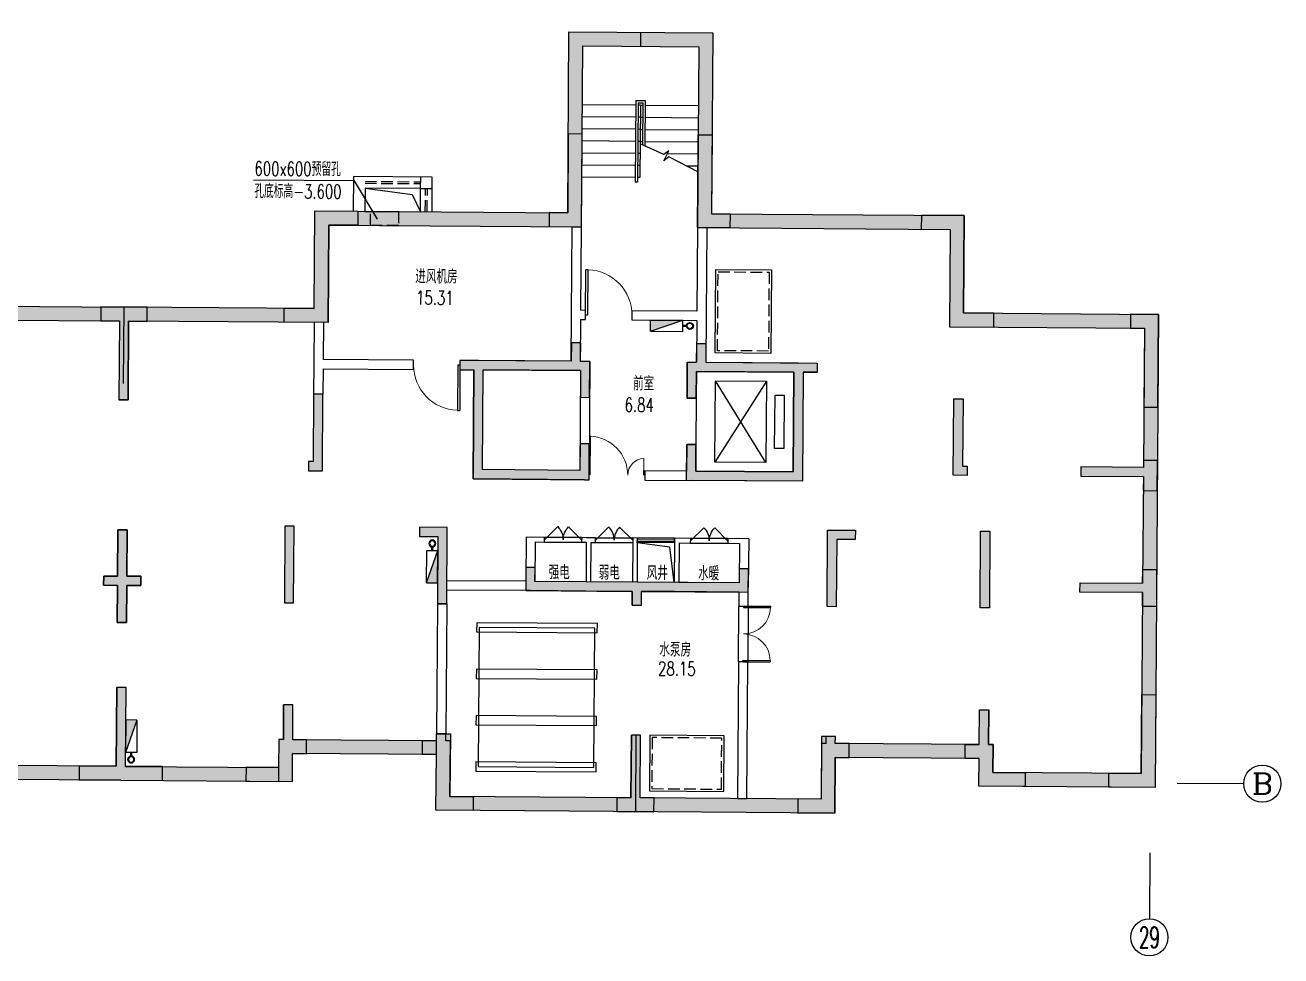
# Model space of a CAD drawing. Extents: x 791398 to 2325386, y -987887 to -518217.
# Drawn here: x 1680458 to 1707532, y -825033 to -804969 of the extents above; entities that cross this region are included whole.
import ezdxf
from ezdxf.enums import TextEntityAlignment as Align

# ---------------------------------------------------------------- set-up
doc = ezdxf.new("R2010")
doc.units = 0
doc.header["$LTSCALE"] = 1000
doc.header["$MEASUREMENT"] = 0
doc.linetypes.add('BORDER', pattern=[1.75, 0.5, -0.25, 0.5, -0.25, 0, -0.25])
doc.linetypes.add('DASH', pattern=[0.35, 0.25, -0.1])
for name, color, linetype in [('AXIS', 3, 'Continuous'), ('AXIS_TEXT', 7, 'Continuous'), ('JPS-J', 6, 'Continuous'), ('JPS-X', 1, 'BORDER'), ('JPS-XHS', 7, 'Continuous'), ('LVTRY', 6, 'Continuous'), ('PUB_DIM', 3, 'Continuous'), ('solid', 253, 'Continuous'), ('SPACE', 7, 'Continuous'), ('STAIR', 9, 'Continuous'), ('TEXT', 7, 'Continuous'), ('WALL', 8, 'Continuous'), ('wall-jg', 1, 'Continuous'), ('WINDOW', 8, 'Continuous')]:
    doc.layers.add(name, color=color, linetype=linetype)
doc.styles.add('_TCH_AXIS', font='COMPLEX', dxfattribs={"bigfont": 'GBCBIG'})
doc.styles.add('_TCH_SPACE', font='SIMPLEX', dxfattribs={"bigfont": 'GBCBIG'})
doc.styles.add('COMPLEX', font='COMPLEX')
doc.styles.add('TEXT', font='tjromans.shx', dxfattribs={"width": 0.8, "height": 400, "bigfont": 'tjhztxt.shx'})

# ---------------------------------------------------------------- blocks, each defined once
blk = doc.blocks.new('FF')
at = {"linetype": 'Continuous'}
for radius in [75, 60]:
    blk.add_circle((0, 0), radius, dxfattribs=at)
blk = doc.blocks.new('DXHS')
at = {"layer": 'JPS-XHS'}
blk.add_hatch(color=256, dxfattribs=at).paths.add_polyline_path([(-350, 240), (-350, 0), (350, 0)])
at = {"layer": 'JPS-XHS', "linetype": 'Continuous'}
for p, q in [((-350, 240), (-350, 0)), ((-350, 240), (350, 240)), ((-350, 0), (350, 0)), ((350, 240), (350, 0))]:
    blk.add_line(p, q, dxfattribs=at)
at = {"layer": 'JPS-XHS'}
blk.add_line((-350, 240), (350, 0), dxfattribs=at)
blk = doc.blocks.new('_AXISO')
blk.add_circle((0, 0), 0.5)
at = {"layer": 'AXIS_TEXT', "style": 'COMPLEX', "width": 1.041667}
blk.add_attdef('A', text='', height=0.56, dxfattribs=at).set_placement((-0.25, -0.28), (0.25, -0.28), align=Align.FIT)
blk = doc.blocks.new('$DorLib2D$00000001')
for p, q in [((0.45, 0.975), (0.5, 0.975)), ((0.45, 0), (0.45, 0.975)), ((0.5, 0), (0.5, 0.975)), ((0.5, 0), (0.45, 0))]:
    blk.add_line(p, q)
at = {"lineweight": 13}
blk.add_arc((0.475, 0), 0.975, 91.4693, 180, dxfattribs=at)
blk = doc.blocks.new('$DorLib2D$00000002')
for p, q in [((-0.5, 0), (-0.5, 0.4875)), ((-0.475, 0.4875), (-0.5, 0.4875)), ((-0.475, 0), (-0.475, 0.4875)), ((0.475, 0), (0.475, 0.4875)), ((0.475, 0.4875), (0.5, 0.4875)), ((0.5, 0), (0.5, 0.4875)), ((-0.5, 0), (-0.475, 0)), ((0.5, 0), (0.475, 0))]:
    blk.add_line(p, q)
at = {"lineweight": 13}
for centre, start, end in [((-0.4875, 0), 0, 88.53072), ((0.4875, 0), 91.46928, 180)]:
    blk.add_arc(centre, 0.4875, start, end, dxfattribs=at)
blk = doc.blocks.new('$DorLib2D$00000116')
at = {"color": 0}
for p, q in [((-0.5, 0), (-0.146, 0.354)), ((0.5, 0), (0.146, 0.354))]:
    blk.add_line(p, q, dxfattribs=at)
for centre, start, end in [((-0.5, 0), 0, 45), ((0.5, 0), 135, 180)]:
    blk.add_arc(centre, 0.5, start, end, dxfattribs=at)
blk = doc.blocks.new('$WINLIB2D$00000001')
for p, q in [((-0.5, 0.5), (0.5, 0.5)), ((-0.5, 0.5), (-0.5, -0.5)), ((0.5, -0.5), (0.5, 0.5)), ((0.5, 0.167), (-0.5, 0.167)), ((0.5, -0.167), (-0.5, -0.167)), ((-0.5, -0.5), (0.5, -0.5))]:
    blk.add_line(p, q)
blk = doc.blocks.new('$DorLib2D$00000025')
at = {"const_width": 0.02}
for points in [[(0.481, -0.001), (0.481, 0.691)], [(-0.481, 0.001), (-0.481, 0.308)]]:
    blk.add_lwpolyline(points, dxfattribs=at)
at = {"lineweight": 13}
for centre, radius, start, end in [((0.505, -0.002), 0.699, 91.9397, 179.7238), ((-0.501, 0.003), 0.307, 359.7899, 85.7508)]:
    blk.add_arc(centre, radius, start, end, dxfattribs=at)

msp = doc.modelspace()

# ---------------------------------------------------------------- hatches: boundary and pattern name
at = {"layer": 'solid'}
h = msp.add_hatch(color=256, dxfattribs=at)
h.paths.add_polyline_path([(1672783, -805278), (1672769, -807178), (1673069, -807180), (1673085, -804980), (1671535, -804969), (1671533, -805269)])
h.paths.add_polyline_path([(1673457, -808883), (1673455, -809183), (1677580, -809212), (1677582, -808912)])
h.paths.add_polyline_path([(1682090, -811344), (1682092, -811044), (1679142, -811023), (1679140, -811323)])
h = msp.add_hatch(color=256, dxfattribs=at)
h.paths.add_polyline_path([(1683092, -811051), (1683090, -811351), (1686040, -811372), (1686042, -811072)])
h.paths.add_polyline_path([(1691755, -809312), (1691757, -809012), (1687632, -808983), (1687630, -809283)])
h.paths.add_polyline_path([(1693732, -805426), (1693734, -805126), (1692184, -805115), (1692169, -807315), (1692469, -807317), (1692482, -805417)])
h = msp.add_hatch(color=256, dxfattribs=at)
h.paths.add_polyline_path([(1695284, -805137), (1693734, -805126), (1693732, -805426), (1694982, -805435), (1694969, -807335), (1695269, -807337)])
h.paths.add_polyline_path([(1695657, -809040), (1695655, -809340), (1699780, -809369), (1699782, -809069)])
h.paths.add_polyline_path([(1704290, -811500), (1704292, -811200), (1701342, -811180), (1701340, -811480)])
for points in [[(1691757, -809012), (1691755, -809312), (1692455, -809317), (1692468, -807517), (1692469, -807317), (1692169, -807315), (1692157, -809015)], [(1695657, -809040), (1695655, -809340), (1694955, -809335), (1694967, -807535), (1694969, -807335), (1695269, -807337), (1695257, -809037)], [(1686042, -811072), (1686692, -811076), (1686707, -808976), (1687632, -808983), (1687630, -809283), (1687005, -809279), (1686990, -811379), (1686040, -811372)], [(1701342, -811180), (1700692, -811175), (1700707, -809075), (1699782, -809069), (1699780, -809369), (1700405, -809373), (1700390, -811473), (1701340, -811480)], [(1682090, -811344), (1682490, -811347), (1682478, -813047), (1682678, -813048), (1682690, -811348), (1683090, -811351), (1683092, -811051), (1682092, -811044)], [(1704290, -811500), (1704590, -811503), (1704578, -813202), (1704878, -813205), (1704892, -811205), (1704292, -811200)], [(1686879, -812928), (1686679, -812926), (1686669, -814376), (1686569, -814376), (1686568, -814576), (1686868, -814578)], [(1700679, -813025), (1700479, -813024), (1700467, -814674), (1700767, -814676), (1700769, -814476), (1700669, -814475)], [(1704565, -815002), (1704865, -815005), (1704870, -814355), (1704570, -814352), (1704569, -814502), (1703219, -814493), (1703217, -814693), (1704567, -814702)], [(1682659, -815848), (1682459, -815847), (1682452, -816847), (1682152, -816845), (1682150, -817045), (1682450, -817047), (1682444, -817847), (1682644, -817848), (1682650, -817048), (1682950, -817050), (1682952, -816850), (1682652, -816848)], [(1686259, -815773), (1686059, -815772), (1686048, -817422), (1686248, -817423)], [(1689559, -815797), (1688959, -815792), (1688958, -815992), (1689358, -815995), (1689347, -817445), (1689547, -817447)], [(1698359, -815859), (1697759, -815855), (1697747, -817504), (1697947, -817506), (1697957, -816056), (1698357, -816059)], [(1701259, -815879), (1701059, -815878), (1701047, -817528), (1701247, -817529)], [(1682652, -816848), (1682656, -816148), (1682456, -816147), (1682452, -816847), (1682152, -816845), (1682150, -817045), (1682450, -817047), (1682445, -817797), (1682645, -817798), (1682650, -817048), (1682950, -817050), (1682952, -816850)], [(1696053, -816693), (1695853, -816691), (1695851, -816991), (1691451, -816960), (1691453, -816660), (1691253, -816659), (1691250, -817159), (1693549, -817175), (1693547, -817475), (1693747, -817476), (1693749, -817176), (1696049, -817192)], [(1704847, -817505), (1704547, -817502), (1704550, -817202), (1703200, -817193), (1703201, -816993), (1704551, -817002), (1704553, -816702), (1704853, -816705)], [(1681621, -821241), (1683420, -821254), (1683423, -820954), (1682623, -820948), (1682635, -819248), (1682435, -819247), (1682423, -820947), (1681623, -820941)], [(1703822, -821097), (1704522, -821102), (1704534, -819402), (1704834, -819404), (1704820, -821404), (1703820, -821397)], [(1686225, -820673), (1686525, -820675), (1686527, -820375), (1686227, -820373), (1686232, -819623), (1686032, -819622), (1686027, -820372), (1685927, -820371), (1685923, -820971), (1685223, -820966), (1685220, -821266), (1686220, -821273)], [(1701024, -820778), (1700724, -820776), (1700726, -820476), (1701026, -820478), (1701032, -819728), (1701232, -819729), (1701226, -820479), (1701326, -820480), (1701322, -821080), (1702022, -821085), (1702020, -821385), (1701020, -821378)], [(1689628, -820247), (1689618, -821597), (1690118, -821601), (1690116, -821901), (1689316, -821895), (1689325, -820695), (1689025, -820693), (1689027, -820393), (1689327, -820395), (1689328, -820245)], [(1694018, -821628), (1693718, -821626), (1693728, -820276), (1693528, -820275), (1693518, -821625), (1693218, -821623), (1693216, -821923), (1694016, -821928)], [(1697924, -820756), (1698224, -820758), (1698226, -820458), (1697926, -820456), (1697928, -820306), (1697628, -820304), (1697618, -821654), (1697118, -821650), (1697116, -821950), (1697916, -821956)]]:
    msp.add_hatch(color=256, dxfattribs=at).paths.add_polyline_path(points)
h = msp.add_hatch(color=256, dxfattribs=at)
h.paths.add_polyline_path([(1692433, -812417), (1692429, -812992), (1692629, -812993), (1692634, -812218), (1692434, -812217), (1692437, -811817), (1692237, -811815), (1692234, -812215), (1689834, -812199), (1689833, -812399), (1690133, -812401), (1690116, -814751), (1692616, -814768), (1692622, -813993), (1692422, -813992), (1692418, -814567), (1690318, -814552), (1690333, -812402)])
h.paths.add_polyline_path([(1697033, -812449), (1697018, -814599), (1694918, -814584), (1694922, -814009), (1694722, -814008), (1694716, -814783), (1697216, -814801), (1697233, -812451), (1697533, -812453), (1697534, -812253), (1695134, -812236), (1695137, -811836), (1694937, -811835), (1694934, -812235), (1694734, -812233), (1694729, -813008), (1694929, -813009), (1694933, -812435)])
h = msp.add_hatch(color=256, dxfattribs=at)
h.paths.add_polyline_path([(1704570, -814352), (1704870, -814355), (1704878, -813205), (1704578, -813202)])
h.paths.add_polyline_path([(1704865, -815005), (1704565, -815002), (1704553, -816702), (1704853, -816705)])
h.paths.add_polyline_path([(1704534, -819402), (1704834, -819404), (1704847, -817505), (1704547, -817502)])
h = msp.add_hatch(color=256, dxfattribs=at)
h.paths.add_polyline_path([(1674916, -821794), (1674919, -821494), (1671819, -821472), (1671817, -821772)])
h.paths.add_polyline_path([(1676027, -820301), (1676025, -820601), (1678525, -820619), (1678527, -820319)])
h.paths.add_polyline_path([(1679823, -820928), (1679821, -821228), (1681621, -821241), (1681623, -820941)])
h = msp.add_hatch(color=256, dxfattribs=at)
h.paths.add_polyline_path([(1685220, -821266), (1685223, -820966), (1683423, -820954), (1683420, -821254)])
h.paths.add_polyline_path([(1689025, -820693), (1689027, -820393), (1686527, -820375), (1686525, -820675)])
h.paths.add_polyline_path([(1693216, -821923), (1693218, -821623), (1690118, -821601), (1690116, -821901)])
h = msp.add_hatch(color=256, dxfattribs=at)
h.paths.add_polyline_path([(1703820, -821397), (1703822, -821097), (1702022, -821085), (1702020, -821385)])
h.paths.add_polyline_path([(1698226, -820458), (1698224, -820758), (1700724, -820776), (1700726, -820476)])
h.paths.add_polyline_path([(1697116, -821950), (1697118, -821650), (1694018, -821628), (1694016, -821928)])

# ---------------------------------------------------------------- linework, layer by layer
at = {"layer": 'AXIS'}
for p, q in [((1705297, -821308), (1706732, -821318)), ((1704710, -822813), (1704700, -824233))]:
    msp.add_line(p, q, dxfattribs=at)
msp.add_circle((1707132, -821321), 400, dxfattribs=at)
at = {"layer": 'JPS-J'}
for points in [[(1690195, -817851), (1690193, -818051), (1692793, -818070), (1692795, -817870)], [(1692744, -817969), (1690244, -817952), (1690223, -820952), (1692723, -820969)], [(1690188, -818851), (1690186, -819051), (1692786, -819070), (1692788, -818870)], [(1690181, -819851), (1690179, -820051), (1692779, -820070), (1692780, -819870)], [(1690174, -820851), (1690172, -821051), (1692772, -821069), (1692773, -820870)]]:
    msp.add_lwpolyline(points, close=True, dxfattribs=at)
at = {"layer": 'JPS-X', "const_width": 50}
for points in [[(1694715, -811453), (1694640, -811452)], [(1689236, -816219), (1689236, -816294)], [(1682744, -820724), (1682745, -820649)]]:
    msp.add_lwpolyline(points, dxfattribs=at)
at = {"layer": 'LVTRY'}
msp.add_lwpolyline([(1694451, -816981), (1694358, -816224), (1693657, -816126)], dxfattribs=at)
at = {"layer": 'PUB_DIM'}
msp.add_lwpolyline([(1688057, -809152), (1687560, -808329), (1685384, -808314)], dxfattribs=at)
at = {"layer": 'solid'}
for p, q in [((1693732, -805426), (1693734, -805126)), ((1682581, -812697), (1682592, -811048)), ((1693628, -820276), (1693616, -821925)), ((1689325, -820695), (1689327, -820395)), ((1685923, -820971), (1685920, -821271))]:
    msp.add_line(p, q, dxfattribs=at)
at = {"layer": 'STAIR'}
for p, q in [((1693623, -806695), (1692473, -806687)), ((1693624, -806595), (1693612, -808355)), ((1693624, -806595), (1693824, -806597)), ((1693674, -806645), (1693662, -808355)), ((1693723, -806696), (1693673, -806695)), ((1693674, -806645), (1693774, -806646)), ((1693723, -806696), (1693712, -808256)), ((1693723, -806696), (1693717, -807529)), ((1693723, -806696), (1693773, -806696)), ((1693774, -806646), (1693767, -807552)), ((1693824, -806597), (1693817, -807575)), ((1693823, -806697), (1694973, -806705)), ((1693622, -806955), (1692472, -806947)), ((1693722, -806956), (1693672, -806955)), ((1693722, -806956), (1693772, -806956)), ((1693822, -806957), (1694971, -806965)), ((1693620, -807215), (1692470, -807207)), ((1693720, -807216), (1693670, -807215)), ((1693720, -807216), (1693770, -807216)), ((1693820, -807217), (1694970, -807225)), ((1693618, -807475), (1692468, -807467)), ((1693718, -807476), (1693668, -807475)), ((1694226, -807758), (1693717, -807529)), ((1693718, -807476), (1693768, -807476)), ((1693818, -807477), (1694968, -807485)), ((1693616, -807735), (1692466, -807727)), ((1693716, -807736), (1693666, -807735)), ((1694226, -807892), (1694334, -807677)), ((1694334, -807677), (1694226, -807758)), ((1694334, -807811), (1694226, -807892)), ((1694303, -807740), (1694966, -807745)), ((1694963, -808131), (1694334, -807811)), ((1693614, -807995), (1692464, -807987)), ((1693714, -807996), (1693664, -807995)), ((1694711, -808003), (1694964, -808005)), ((1693612, -808255), (1692462, -808247)), ((1693662, -808355), (1693612, -808355)), ((1693712, -808256), (1693662, -808255)), ((1696441, -812645), (1695329, -814387)), ((1696429, -814395), (1695341, -812637)), ((1694929, -813009), (1694922, -814009)), ((1691657, -816112), (1692457, -816117)), ((1692458, -816017), (1691658, -816012)), ((1692757, -816119), (1693557, -816125)), ((1692758, -816019), (1693558, -816025)), ((1694807, -816134), (1695607, -816139)), ((1695608, -816039), (1694808, -816034)), ((1695839, -818691), (1695847, -817491)), ((1696047, -817492), (1696039, -818692))]:
    msp.add_line(p, q, dxfattribs=at)
msp.add_lwpolyline([(1687786, -808484), (1688806, -808622), (1688982, -808992)], dxfattribs=at)
at = {"layer": 'STAIR', "linetype": 'DASH'}
for points in [[(1687907, -808985), (1688507, -808989), (1688505, -809289), (1687905, -809285)], [(1695398, -810288), (1696498, -810295), (1696486, -811995), (1695386, -811988)], [(1693977, -820328), (1693970, -821428), (1695469, -821439), (1695477, -820339)]]:
    msp.add_lwpolyline(points, close=True, dxfattribs=at)
at = {"layer": 'STAIR'}
for points in [[(1695348, -810237), (1696548, -810246), (1696536, -812046), (1695336, -812037)], [(1695329, -814387), (1695341, -812637), (1696441, -812645), (1696429, -814395)], [(1696618, -814096), (1696626, -812946), (1696826, -812948), (1696818, -814098)], [(1693928, -820278), (1693919, -821478), (1695519, -821489), (1695528, -820289)]]:
    msp.add_lwpolyline(points, close=True, dxfattribs=at)
at = {"layer": 'WALL'}
for p, q in [((1692241, -811216), (1692255, -809316)), ((1692255, -809316), (1692455, -809317)), ((1692442, -811117), (1692455, -809317)), ((1694955, -809335), (1694942, -811135)), ((1695155, -809336), (1694955, -809335)), ((1695155, -809336), (1695141, -811236)), ((1692542, -811118), (1692442, -811117)), ((1692541, -811318), (1692542, -811118)), ((1693542, -811125), (1693541, -811325)), ((1694942, -811135), (1693542, -811125)), ((1686690, -811376), (1686684, -812276)), ((1686890, -811378), (1686690, -811376)), ((1686890, -811378), (1686885, -812178)), ((1692234, -812215), (1692241, -811216)), ((1692434, -812217), (1692441, -811317)), ((1692441, -811317), (1692541, -811318)), ((1693541, -811325), (1694941, -811335)), ((1694941, -811335), (1694934, -812235)), ((1695141, -811236), (1695134, -812236)), ((1688834, -812192), (1686885, -812178)), ((1688833, -812392), (1688834, -812192)), ((1689834, -812199), (1689833, -812399)), ((1690234, -812201), (1689834, -812199)), ((1692234, -812215), (1690234, -812201)), ((1686684, -812276), (1686679, -812926)), ((1686883, -812378), (1686879, -812928)), ((1686883, -812378), (1688833, -812392)), ((1689833, -812399), (1690133, -812401)), ((1690116, -814751), (1690133, -812401)), ((1690318, -814552), (1690333, -812402)), ((1692333, -812416), (1690333, -812402)), ((1692433, -812417), (1692333, -812416)), ((1692433, -812417), (1692418, -814567)), ((1692634, -812218), (1692434, -812217)), ((1692634, -812218), (1692618, -814568)), ((1694734, -812233), (1694729, -813008)), ((1694734, -812233), (1694934, -812235)), ((1694929, -813009), (1694933, -812435)), ((1694933, -812435), (1695033, -812435)), ((1695033, -812435), (1697033, -812449)), ((1695134, -812236), (1697134, -812250)), ((1697033, -812449), (1697018, -814599)), ((1697134, -812250), (1697534, -812253)), ((1697233, -812451), (1697216, -814801)), ((1697233, -812451), (1697533, -812453)), ((1697534, -812253), (1697533, -812453)), ((1686879, -812928), (1686679, -812926)), ((1694729, -813008), (1694929, -813009)), ((1694722, -814008), (1694718, -814583)), ((1694922, -814009), (1694722, -814008)), ((1694918, -814584), (1694922, -814009)), ((1692418, -814567), (1690318, -814552)), ((1692616, -814768), (1692618, -814568)), ((1693818, -814577), (1693816, -814777)), ((1694718, -814583), (1693818, -814577)), ((1697018, -814599), (1694918, -814584)), ((1692516, -814768), (1690116, -814751)), ((1692516, -814768), (1692616, -814768)), ((1693816, -814777), (1694816, -814784)), ((1697216, -814801), (1694816, -814784)), ((1691258, -816009), (1691251, -816959)), ((1691658, -816012), (1691258, -816009)), ((1691457, -816110), (1691451, -816960)), ((1691457, -816110), (1691657, -816112)), ((1691657, -816112), (1691658, -816012)), ((1692458, -816017), (1692457, -816117)), ((1692457, -816117), (1692557, -816118)), ((1692558, -816018), (1692458, -816017)), ((1692557, -816118), (1692551, -816968)), ((1692758, -816019), (1692558, -816018)), ((1692657, -816119), (1692651, -816969)), ((1692657, -816119), (1692757, -816119)), ((1692757, -816119), (1692758, -816019)), ((1693557, -816125), (1693551, -816975)), ((1693558, -816025), (1693557, -816125)), ((1693658, -816026), (1693558, -816025)), ((1693657, -816126), (1693651, -816976)), ((1693657, -816126), (1693658, -816026)), ((1694457, -816131), (1694451, -816981)), ((1694458, -816031), (1694457, -816131)), ((1694808, -816034), (1694458, -816031)), ((1694557, -816132), (1694551, -816982)), ((1694557, -816132), (1694807, -816134)), ((1694807, -816134), (1694808, -816034)), ((1695608, -816039), (1695607, -816139)), ((1695607, -816139), (1695857, -816141)), ((1696058, -816043), (1695608, -816039)), ((1695857, -816141), (1695851, -816991)), ((1696058, -816043), (1696050, -817092)), ((1689550, -817147), (1689551, -816947)), ((1691251, -816959), (1689551, -816947)), ((1692551, -816968), (1691451, -816960)), ((1693551, -816975), (1692651, -816969)), ((1694451, -816981), (1693651, -816976)), ((1693651, -816976), (1693651, -816976)), ((1695851, -816991), (1694551, -816982)), ((1691350, -817159), (1689550, -817147)), ((1692550, -817168), (1691350, -817159)), ((1693549, -817175), (1692550, -817168)), ((1693547, -817475), (1693549, -817175)), ((1693549, -817175), (1693549, -817175)), ((1693747, -817476), (1693749, -817176)), ((1694449, -817181), (1693749, -817176)), ((1695849, -817191), (1694449, -817181)), ((1695849, -817191), (1695847, -817491)), ((1696047, -817492), (1696050, -817092)), ((1689347, -817445), (1689328, -820245)), ((1689547, -817447), (1689347, -817445)), ((1689547, -817447), (1689528, -820247)), ((1693547, -817475), (1693747, -817476)), ((1695847, -817491), (1696047, -817492)), ((1695839, -818691), (1695818, -821641)), ((1696039, -818692), (1695839, -818691)), ((1696018, -821642), (1696039, -818692)), ((1689528, -820247), (1689328, -820245)), ((1695818, -821641), (1696018, -821642))]:
    msp.add_line(p, q, dxfattribs=at)
msp.add_lwpolyline([(1689232, -808994), (1689237, -808244), (1687537, -808232), (1687532, -808982)], dxfattribs=at)
msp.add_lwpolyline([(1687782, -808984), (1688982, -808992), (1688986, -808493), (1687786, -808484)], close=True, dxfattribs=at)
at = {"layer": 'wall-jg'}
for p, q in [((1692157, -809015), (1692184, -805115)), ((1692184, -805115), (1695284, -805137)), ((1695284, -805137), (1695257, -809037)), ((1692455, -809317), (1692482, -805417)), ((1692482, -805417), (1694982, -805435)), ((1694982, -805435), (1694955, -809335)), ((1692468, -807517), (1692468, -807517)), ((1694967, -807535), (1694967, -807535)), ((1686692, -811076), (1686707, -808976)), ((1686707, -808976), (1692157, -809015)), ((1695257, -809037), (1700707, -809075)), ((1700707, -809075), (1700692, -811175)), ((1686990, -811379), (1687005, -809279)), ((1687005, -809279), (1692455, -809317)), ((1694955, -809335), (1700405, -809373)), ((1700405, -809373), (1700390, -811473)), ((1678492, -811019), (1682592, -811048)), ((1686692, -811076), (1682592, -811048)), ((1678190, -811317), (1682490, -811347)), ((1682490, -811347), (1682478, -813047)), ((1682690, -811348), (1682678, -813048)), ((1686990, -811379), (1682690, -811348)), ((1700692, -811175), (1704892, -811205)), ((1704892, -811205), (1704820, -821404)), ((1700390, -811473), (1704590, -811503)), ((1704590, -811503), (1704569, -814502)), ((1694729, -813008), (1694929, -813009)), ((1682678, -813048), (1682478, -813047)), ((1703219, -814493), (1703217, -814693)), ((1704569, -814502), (1703219, -814493)), ((1703217, -814693), (1704567, -814702)), ((1704567, -814702), (1704551, -817002)), ((1703200, -817193), (1703201, -816993)), ((1703201, -816993), (1704551, -817002)), ((1704550, -817202), (1703200, -817193)), ((1704550, -817202), (1704522, -821102)), ((1682423, -820947), (1682435, -819247)), ((1682635, -819248), (1682435, -819247)), ((1682623, -820948), (1682635, -819248)), ((1686027, -820372), (1686032, -819622)), ((1686232, -819623), (1686032, -819622)), ((1686227, -820373), (1686232, -819623)), ((1701026, -820478), (1701032, -819728)), ((1701032, -819728), (1701232, -819729)), ((1701226, -820479), (1701232, -819729)), ((1689327, -820395), (1689328, -820245)), ((1689328, -820245), (1689528, -820247)), ((1689527, -820397), (1689528, -820247)), ((1693518, -821625), (1693528, -820275)), ((1693728, -820276), (1693528, -820275)), ((1693718, -821626), (1693728, -820276)), ((1697726, -820454), (1697728, -820304)), ((1697928, -820306), (1697728, -820304)), ((1697926, -820456), (1697928, -820306)), ((1685927, -820371), (1685923, -820971)), ((1686027, -820372), (1685927, -820371)), ((1689327, -820395), (1686227, -820373)), ((1689627, -820397), (1689527, -820397)), ((1689618, -821597), (1689627, -820397)), ((1697626, -820454), (1697618, -821654)), ((1697726, -820454), (1697626, -820454)), ((1701026, -820478), (1697926, -820456)), ((1701326, -820480), (1701226, -820479)), ((1701322, -821080), (1701326, -820480)), ((1686220, -821273), (1686225, -820673)), ((1689325, -820695), (1686225, -820673)), ((1689316, -821895), (1689325, -820695)), ((1697924, -820756), (1697916, -821956)), ((1701024, -820778), (1697924, -820756)), ((1701020, -821378), (1701024, -820778)), ((1682423, -820947), (1679123, -820923)), ((1682623, -820948), (1685923, -820971)), ((1704522, -821102), (1701322, -821080)), ((1682521, -821247), (1678821, -821221)), ((1682521, -821247), (1686220, -821273)), ((1704820, -821404), (1701020, -821378)), ((1693518, -821625), (1689618, -821597)), ((1697618, -821654), (1693718, -821626)), ((1697916, -821956), (1689316, -821895))]:
    msp.add_line(p, q, dxfattribs=at)
for points in [[(1691757, -809012), (1691755, -809312), (1692455, -809317), (1692468, -807517), (1692469, -807317), (1692169, -807315), (1692157, -809015), (1691757, -809012)], [(1695657, -809040), (1695655, -809340), (1694955, -809335), (1694967, -807535), (1694969, -807335), (1695269, -807337), (1695257, -809037), (1695657, -809040)], [(1686042, -811072), (1686692, -811076), (1686707, -808976), (1687632, -808983), (1687630, -809283), (1687005, -809279), (1686990, -811379), (1686040, -811372), (1686042, -811072)], [(1701342, -811180), (1700692, -811175), (1700707, -809075), (1699782, -809069), (1699780, -809369), (1700405, -809373), (1700390, -811473), (1701340, -811480), (1701342, -811180)], [(1692429, -812992), (1692629, -812993), (1692634, -812218), (1692434, -812217), (1692437, -811817), (1692237, -811815), (1692234, -812215), (1689834, -812199), (1689833, -812399), (1690133, -812401), (1690116, -814751), (1692616, -814768), (1692622, -813993), (1692422, -813992), (1692418, -814567), (1690318, -814552), (1690333, -812402), (1692433, -812417), (1692429, -812992)], [(1694729, -813008), (1694734, -812233), (1694934, -812235), (1694937, -811835), (1695137, -811836), (1695134, -812236), (1697534, -812253), (1697533, -812453), (1697233, -812451), (1697216, -814801), (1694716, -814783), (1694722, -814008), (1694922, -814009), (1694918, -814584), (1697018, -814599), (1697033, -812449), (1694933, -812435), (1694929, -813009)], [(1686569, -814376), (1686568, -814576), (1686868, -814578), (1686879, -812928), (1686679, -812926), (1686669, -814376), (1686569, -814376)], [(1700769, -814476), (1700767, -814676), (1700467, -814674), (1700479, -813024), (1700679, -813025), (1700669, -814475), (1700769, -814476)], [(1686048, -817422), (1686248, -817423), (1686259, -815773), (1686059, -815772), (1686048, -817422)], [(1701247, -817529), (1701047, -817528), (1701059, -815878), (1701259, -815879), (1701247, -817529)], [(1691253, -816659), (1691250, -817159), (1693549, -817175), (1693547, -817475), (1693747, -817476), (1693749, -817176), (1696049, -817192), (1696053, -816693), (1695853, -816691), (1695851, -816991), (1691451, -816960), (1691453, -816660), (1691253, -816659)], [(1681621, -821241), (1683420, -821254), (1683423, -820954), (1682623, -820948), (1682635, -819248), (1682435, -819247), (1682423, -820947), (1681623, -820941), (1681621, -821241), (1681621, -821241)], [(1686225, -820673), (1686525, -820675), (1686527, -820375), (1686227, -820373), (1686232, -819623), (1686032, -819622), (1686027, -820372), (1685927, -820371), (1685923, -820971), (1685223, -820966), (1685220, -821266), (1686220, -821273), (1686225, -820673)], [(1701024, -820778), (1700724, -820776), (1700726, -820476), (1701026, -820478), (1701032, -819728), (1701232, -819729), (1701226, -820479), (1701326, -820480), (1701322, -821080), (1702022, -821085), (1702020, -821385), (1701020, -821378), (1701024, -820778)], [(1689628, -820247), (1689618, -821597), (1690118, -821601), (1690116, -821901), (1689316, -821895), (1689325, -820695), (1689025, -820693), (1689027, -820393), (1689327, -820395), (1689328, -820245), (1689628, -820247), (1689628, -820247)], [(1694018, -821628), (1693718, -821626), (1693728, -820276), (1693528, -820275), (1693518, -821625), (1693218, -821623), (1693216, -821923), (1694016, -821928), (1694018, -821628)], [(1697924, -820756), (1698224, -820758), (1698226, -820458), (1697926, -820456), (1697928, -820306), (1697628, -820304), (1697618, -821654), (1697118, -821650), (1697116, -821950), (1697916, -821956), (1697924, -820756)]]:
    msp.add_lwpolyline(points, dxfattribs=at)
for points in [[(1682090, -811344), (1682490, -811347), (1682478, -813047), (1682678, -813048), (1682690, -811348), (1683090, -811351), (1683092, -811051), (1682092, -811044)], [(1704290, -811500), (1704590, -811503), (1704578, -813202), (1704878, -813205), (1704892, -811205), (1704292, -811200)], [(1704565, -815002), (1704865, -815005), (1704870, -814355), (1704570, -814352), (1704569, -814502), (1703219, -814493), (1703217, -814693), (1704567, -814702)], [(1682452, -816847), (1682459, -815847), (1682659, -815848), (1682652, -816848), (1682952, -816850), (1682950, -817050), (1682650, -817048), (1682644, -817848), (1682444, -817847), (1682450, -817047), (1682150, -817045), (1682152, -816845)], [(1682659, -815848), (1682459, -815847), (1682452, -816847), (1682152, -816845), (1682150, -817045), (1682450, -817047), (1682444, -817847), (1682644, -817848), (1682650, -817048), (1682950, -817050), (1682952, -816850), (1682652, -816848)], [(1688959, -815792), (1688958, -815992), (1689358, -815995), (1689347, -817445), (1689547, -817447), (1689559, -815797)], [(1698359, -815859), (1698357, -816059), (1697957, -816056), (1697947, -817506), (1697747, -817504), (1697759, -815855)], [(1704847, -817505), (1704547, -817502), (1704550, -817202), (1703200, -817193), (1703201, -816993), (1704551, -817002), (1704553, -816702), (1704853, -816705)], [(1703822, -821097), (1704522, -821102), (1704534, -819402), (1704834, -819404), (1704820, -821404), (1703820, -821397)]]:
    msp.add_lwpolyline(points, close=True, dxfattribs=at)
at = {"layer": 'WINDOW', "linetype": 'DASH'}
for p, q in [((1687786, -808379), (1688986, -808387)), ((1687787, -808337), (1688987, -808346)), ((1688986, -808493), (1688987, -808243)), ((1688986, -808493), (1689236, -808494)), ((1689086, -808992), (1689090, -808492)), ((1689128, -808993), (1689131, -808493)), ((1694929, -813009), (1694729, -813008)), ((1694722, -814008), (1694922, -814009))]:
    msp.add_line(p, q, dxfattribs=at)

# ---------------------------------------------------------------- block references
at = {"layer": 'AXIS'}
ref = msp.add_blockref('_AXISO', (1704697, -824633), dxfattribs=dict(at, xscale=800, yscale=800, zscale=800))
ref.add_attrib('A', '29', dxfattribs={"layer": 'AXIS_TEXT', "height": 452.5, "style": '_TCH_AXIS', "width": 0.617647}).set_placement((1704471, -824859), (1704923, -824859), align=Align.FIT)
at = {"layer": 'JPS-X', "rotation": 359.5962506100026}
msp.add_blockref('FF', (1694790, -811453), dxfattribs=at)
at = {"layer": 'JPS-X', "xscale": -1}
for p, rotation in [((1689237, -816144), 269.596250610003), ((1682744, -820799), 89.59625061000297)]:
    msp.add_blockref('FF', p, dxfattribs=dict(at, rotation=rotation))
at = {"layer": 'JPS-XHS', "xscale": -1, "rotation": 179.5962506100025}
msp.add_blockref('DXHS', (1694291, -811330), dxfattribs=at)
at = {"layer": 'JPS-XHS'}
for p, rotation in [((1689353, -816645), 89.59625061000295), ((1682627, -820298), 269.596250610003)]:
    msp.add_blockref('DXHS', p, dxfattribs=dict(at, rotation=rotation))
at = {"layer": 'WINDOW'}
for name, p, xscale, yscale, zscale, rotation in [('$DorLib2D$00000001', (1693041, -811221), 1000, -1000, 1000, 179.5962506100087), ('$DorLib2D$00000001', (1689334, -812295), -1000, 1000, -1000, 179.5962506099644), ('$DorLib2D$00000025', (1693217, -814672), 1200, -1200, 1200, 179.5962506100061), ('$DorLib2D$00000116', (1692057, -816064), 800, -800, 800, 179.5962506100066), ('$DorLib2D$00000116', (1693157, -816072), -800, -800, -800, 179.5962506100102), ('$DorLib2D$00000116', (1695207, -816087), 800, -800, 800, 179.5962506100147), ('$WINLIB2D$00000001', (1694057, -816078), 800, 100, 800, 179.5962506100013), ('$DorLib2D$00000002', (1695943, -818092), -1200, 1200, -1200, 269.5962506100103)]:
    msp.add_blockref(name, p, dxfattribs=dict(at, xscale=xscale, yscale=yscale, zscale=zscale, rotation=rotation))

# ---------------------------------------------------------------- texts
at = {"layer": 'AXIS_TEXT', "style": '_TCH_AXIS', "width": 1.235294}
msp.add_text('B', height=453, dxfattribs=at).set_placement((1706906, -821547), (1707358, -821547), align=Align.FIT)
at = {"layer": 'SPACE', "style": '_TCH_SPACE'}
for s, height, width, p in [('600x600预留孔', 300, 0.7, (1685401, -808212)), ('孔底标高-3.600', 300, 0.7, (1685397, -808696)), ('15.31', 297.5, 0.705882, (1688886, -810992)), ('6.84', 297.5, 0.705882, (1693382, -813302)), ('28.15', 297.5, 0.705882, (1694103, -818988))]:
    msp.add_text(s, height=height, rotation=359.5963, dxfattribs=dict(at, width=width)).set_placement(p)
at = {"layer": 'TEXT', "style": 'TEXT', "width": 0.8}
for s, p in [('进风机房', (1688870, -810536)), ('前室', (1693563, -812843)), ('强电', (1691744, -816913)), ('弱电', (1692824, -816921)), ('风井', (1693859, -816928)), ('水暖', (1694966, -816936)), ('水泵房', (1694131, -818579))]:
    msp.add_text(s, height=300, rotation=359.5963, dxfattribs=at).set_placement(p)

doc.saveas('drawing.dxf')
